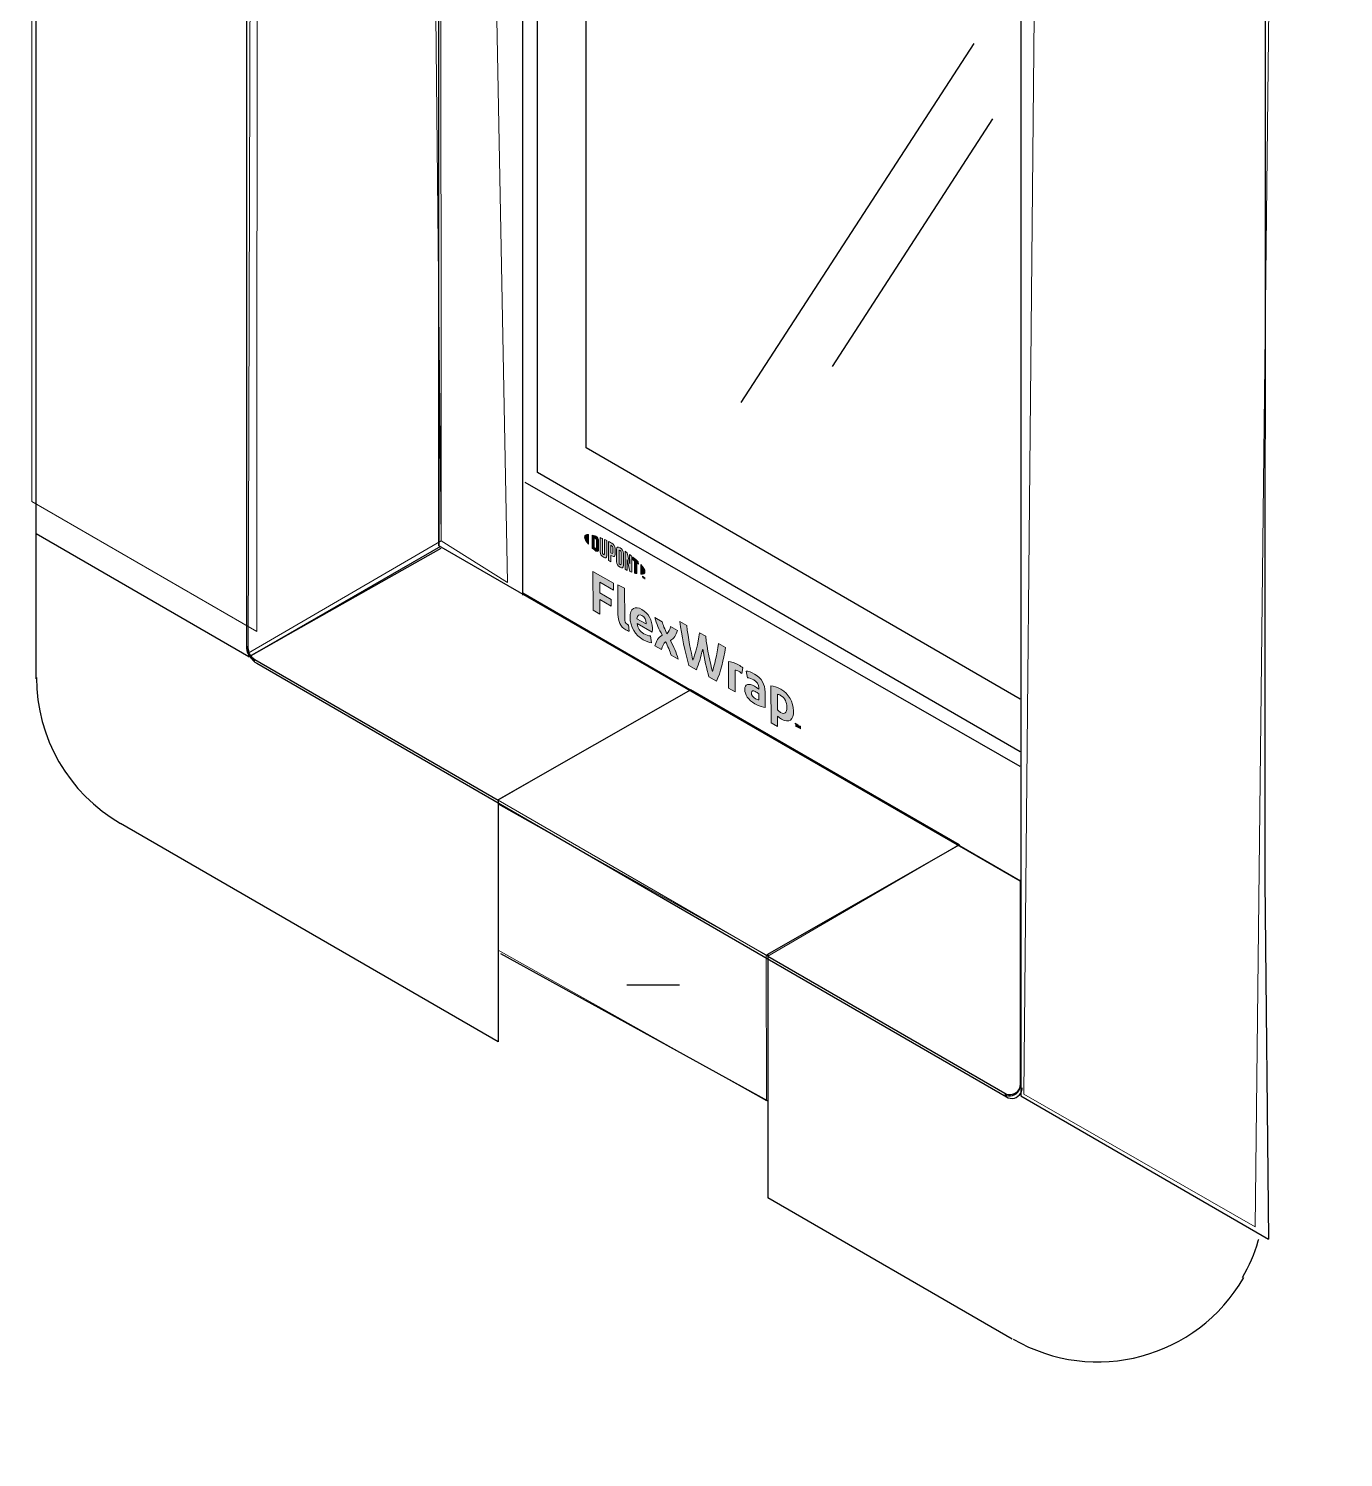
# Model space of a CAD drawing. Header units: inches. Extents: x -22 to 84, y -21 to 19.
# Drawn here: x 47.33 to 49.279, y -3.284 to -1.166 of the extents above; entities that cross this region are included whole.
import ezdxf

# ---------------------------------------------------------------- set-up
doc = ezdxf.new("R2010")
doc.units = ezdxf.units.IN
doc.header["$MEASUREMENT"] = 0
for name, color, linetype, lineweight in [('G-ANNO-TTLB', 7, 'Continuous', 0), ('Layer 12', 7, 'Continuous', 0), ('TYVEK', 7, 'Continuous', 0)]:
    doc.layers.add(name, color=color, linetype=linetype, lineweight=lineweight)
pattern_1 = [(45, (0, 0), (-7.071, 7.071), [])]

# ---------------------------------------------------------------- blocks, each defined once
blk = doc.blocks.new('Block_49')
at = {"layer": 'TYVEK', "true_color": 0x003b71, "transparency": 33554687}
h = blk.add_hatch(color=156, dxfattribs=at)
h.dxf.hatch_style = 2
edge = h.paths.add_edge_path()
edge.add_spline(control_points=[(48.1664, -2.0281), (48.1664, -2.0281), (48.1663, -1.9706), (48.1663, -1.9706), (48.1663, -1.9706), (48.1966, -1.9881), (48.1966, -1.9881), (48.1966, -1.9881), (48.1967, -1.9981), (48.1967, -1.9981), (48.1967, -1.9981), (48.1765, -1.9865), (48.1765, -1.9865), (48.1765, -1.9865), (48.1765, -2.0021), (48.1765, -2.0021), (48.1765, -2.0021), (48.1935, -2.0119), (48.1935, -2.0119), (48.1935, -2.0119), (48.1935, -2.0219), (48.1935, -2.0219), (48.1935, -2.0219), (48.1766, -2.0121), (48.1766, -2.0121), (48.1766, -2.0121), (48.1766, -2.034), (48.1766, -2.034), (48.1766, -2.034), (48.1664, -2.0281), (48.1664, -2.0281)], knot_values=[0, 0, 0, 0, 1, 1, 1, 2, 2, 2, 3, 3, 3, 4, 4, 4, 5, 5, 5, 6, 6, 6, 7, 7, 7, 8, 8, 8, 9, 9, 9, 10, 10, 10, 10], degree=3, periodic=0)
h = blk.add_hatch(color=156, dxfattribs=at)
h.dxf.hatch_style = 2
edge = h.paths.add_edge_path()
edge.add_spline(control_points=[(48.2133, -2.0399), (48.2133, -2.0443), (48.2143, -2.0473), (48.2171, -2.0489), (48.2179, -2.0493), (48.2186, -2.0496), (48.2192, -2.0498), (48.2192, -2.0498), (48.2199, -2.0592), (48.2199, -2.0592), (48.2186, -2.0588), (48.2164, -2.0578), (48.215, -2.057), (48.2068, -2.0523), (48.2035, -2.0442), (48.2034, -2.0344), (48.2034, -2.0344), (48.2033, -1.9905), (48.2033, -1.9905), (48.2033, -1.9905), (48.2132, -1.9955), (48.2132, -1.9955), (48.2132, -1.9955), (48.2133, -2.0399), (48.2133, -2.0399)], knot_values=[0, 0, 0, 0, 1, 1, 1, 2, 2, 2, 3, 3, 3, 4, 4, 4, 5, 5, 5, 6, 6, 6, 7, 7, 7, 8, 8, 8, 8], degree=3, periodic=0)
h = blk.add_hatch(color=156, dxfattribs=at)
h.dxf.hatch_style = 2
edge = h.paths.add_edge_path()
edge.add_spline(control_points=[(48.2315, -2.0406), (48.2315, -2.0406), (48.245, -2.0483), (48.245, -2.0483), (48.245, -2.0483), (48.245, -2.0473), (48.245, -2.0473), (48.245, -2.0427), (48.2429, -2.0382), (48.2389, -2.0359), (48.2348, -2.0335), (48.2321, -2.0353), (48.2315, -2.0406)], knot_values=[0, 0, 0, 0, 1, 1, 1, 2, 2, 2, 3, 3, 3, 4, 4, 4, 4], degree=3, periodic=0)
edge = h.paths.add_edge_path()
edge.add_spline(control_points=[(48.2531, -2.0761), (48.25, -2.076), (48.2454, -2.0745), (48.2407, -2.0718), (48.2292, -2.0652), (48.2213, -2.0523), (48.2213, -2.0387), (48.2213, -2.0256), (48.2285, -2.0209), (48.2389, -2.0269), (48.2483, -2.0322), (48.2544, -2.0434), (48.2544, -2.0544), (48.2544, -2.0569), (48.2543, -2.0589), (48.2542, -2.0605), (48.2542, -2.0605), (48.2316, -2.0475), (48.2316, -2.0475), (48.2326, -2.0546), (48.2359, -2.0595), (48.2416, -2.0628), (48.2451, -2.0648), (48.2485, -2.0658), (48.2515, -2.0661), (48.2515, -2.0661), (48.2531, -2.0761), (48.2531, -2.0761)], knot_values=[0, 0, 0, 0, 1, 1, 1, 2, 2, 2, 3, 3, 3, 4, 4, 4, 5, 5, 5, 6, 6, 6, 7, 7, 7, 8, 8, 8, 9, 9, 9, 9], degree=3, periodic=0)
h = blk.add_hatch(color=156, dxfattribs=at)
h.dxf.hatch_style = 2
edge = h.paths.add_edge_path()
edge.add_spline(control_points=[(48.269, -2.065), (48.2642, -2.0562), (48.2604, -2.0484), (48.2582, -2.0389), (48.2582, -2.0389), (48.2688, -2.045), (48.2688, -2.045), (48.2697, -2.0492), (48.2729, -2.0566), (48.276, -2.0631), (48.2786, -2.0601), (48.2809, -2.0565), (48.2814, -2.0522), (48.2814, -2.0522), (48.2914, -2.058), (48.2914, -2.058), (48.2895, -2.0654), (48.2864, -2.0696), (48.2811, -2.0729), (48.2862, -2.0825), (48.2897, -2.0902), (48.2927, -2.1006), (48.2927, -2.1006), (48.2821, -2.0945), (48.2821, -2.0945), (48.2806, -2.0891), (48.277, -2.0809), (48.274, -2.0746), (48.2713, -2.0776), (48.2687, -2.0811), (48.2677, -2.0863), (48.2677, -2.0863), (48.2582, -2.0808), (48.2582, -2.0808), (48.26, -2.0733), (48.2633, -2.0687), (48.269, -2.065)], knot_values=[0, 0, 0, 0, 1, 1, 1, 2, 2, 2, 3, 3, 3, 4, 4, 4, 5, 5, 5, 6, 6, 6, 7, 7, 7, 8, 8, 8, 9, 9, 9, 10, 10, 10, 11, 11, 11, 12, 12, 12, 12], degree=3, periodic=0)
h = blk.add_hatch(color=156, dxfattribs=at)
h.dxf.hatch_style = 2
edge = h.paths.add_edge_path()
edge.add_spline(control_points=[(48.3523, -2.0774), (48.3523, -2.0774), (48.3627, -2.0834), (48.3627, -2.0834), (48.3601, -2.101), (48.3554, -2.1209), (48.3494, -2.1332), (48.3494, -2.1332), (48.3382, -2.1268), (48.3382, -2.1268), (48.3347, -2.1145), (48.3315, -2.1006), (48.3289, -2.0856), (48.3262, -2.0976), (48.3232, -2.1079), (48.3196, -2.1161), (48.3196, -2.1161), (48.3084, -2.1097), (48.3084, -2.1097), (48.3027, -2.0906), (48.2976, -2.0651), (48.2949, -2.0445), (48.2949, -2.0445), (48.3052, -2.0504), (48.3052, -2.0504), (48.3075, -2.069), (48.3115, -2.0908), (48.3145, -2.1021), (48.3175, -2.0942), (48.3222, -2.0781), (48.3243, -2.0613), (48.3243, -2.0613), (48.3334, -2.0666), (48.3334, -2.0666), (48.3356, -2.0857), (48.3402, -2.1073), (48.3434, -2.1187), (48.3462, -2.1107), (48.3502, -2.0936), (48.3523, -2.0774)], knot_values=[0, 0, 0, 0, 1, 1, 1, 2, 2, 2, 3, 3, 3, 4, 4, 4, 5, 5, 5, 6, 6, 6, 7, 7, 7, 8, 8, 8, 9, 9, 9, 10, 10, 10, 11, 11, 11, 12, 12, 12, 13, 13, 13, 13], degree=3, periodic=0)
h = blk.add_hatch(color=156, dxfattribs=at)
h.dxf.hatch_style = 2
edge = h.paths.add_edge_path()
edge.add_spline(control_points=[(48.3821, -2.109), (48.3846, -2.1105), (48.3871, -2.1122), (48.3885, -2.1135), (48.3885, -2.1135), (48.3871, -2.1219), (48.3871, -2.1219), (48.3859, -2.1207), (48.3844, -2.1197), (48.3829, -2.1189), (48.3802, -2.1173), (48.3785, -2.1169), (48.377, -2.1169), (48.377, -2.1169), (48.377, -2.1491), (48.377, -2.1491), (48.377, -2.1491), (48.3672, -2.1434), (48.3672, -2.1434), (48.3672, -2.1434), (48.3671, -2.1041), (48.3671, -2.1041), (48.371, -2.1041), (48.3769, -2.1061), (48.3821, -2.109)], knot_values=[0, 0, 0, 0, 1, 1, 1, 2, 2, 2, 3, 3, 3, 4, 4, 4, 5, 5, 5, 6, 6, 6, 7, 7, 7, 8, 8, 8, 8], degree=3, periodic=0)
h = blk.add_hatch(color=156, dxfattribs=at)
h.dxf.hatch_style = 2
edge = h.paths.add_edge_path()
edge.add_spline(control_points=[(48.412, -2.1609), (48.412, -2.1609), (48.412, -2.1521), (48.412, -2.1521), (48.4104, -2.1507), (48.4086, -2.1495), (48.4069, -2.1485), (48.4037, -2.1466), (48.4011, -2.1466), (48.4011, -2.1505), (48.4011, -2.1539), (48.4033, -2.157), (48.407, -2.1591), (48.4092, -2.1604), (48.4109, -2.1609), (48.412, -2.1609)], knot_values=[0, 0, 0, 0, 1, 1, 1, 2, 2, 2, 3, 3, 3, 4, 4, 4, 5, 5, 5, 5], degree=3, periodic=0)
edge = h.paths.add_edge_path()
edge.add_spline(control_points=[(48.4061, -2.1667), (48.3963, -2.1611), (48.3914, -2.1528), (48.3913, -2.1454), (48.3913, -2.1372), (48.3971, -2.1358), (48.4056, -2.1406), (48.4076, -2.1418), (48.4102, -2.1436), (48.412, -2.1449), (48.412, -2.1449), (48.412, -2.1429), (48.412, -2.1429), (48.412, -2.1379), (48.4095, -2.1341), (48.4047, -2.1314), (48.4015, -2.1296), (48.3982, -2.1282), (48.3953, -2.128), (48.3953, -2.128), (48.3935, -2.1181), (48.3935, -2.1181), (48.3965, -2.1183), (48.4015, -2.1202), (48.4058, -2.1227), (48.4163, -2.1287), (48.4215, -2.1381), (48.4215, -2.1492), (48.4215, -2.1492), (48.4216, -2.172), (48.4216, -2.172), (48.4187, -2.1721), (48.4132, -2.1708), (48.4061, -2.1667)], knot_values=[0, 0, 0, 0, 1, 1, 1, 2, 2, 2, 3, 3, 3, 4, 4, 4, 5, 5, 5, 6, 6, 6, 7, 7, 7, 8, 8, 8, 9, 9, 9, 10, 10, 10, 11, 11, 11, 11], degree=3, periodic=0)
h = blk.add_hatch(color=156, dxfattribs=at)
h.dxf.hatch_style = 2
edge = h.paths.add_edge_path()
edge.add_spline(control_points=[(48.4444, -2.1794), (48.4507, -2.183), (48.4536, -2.1802), (48.4536, -2.1718), (48.4536, -2.1644), (48.4509, -2.1579), (48.4444, -2.1542), (48.4426, -2.1531), (48.4413, -2.1528), (48.4398, -2.1526), (48.4398, -2.1526), (48.4399, -2.1756), (48.4399, -2.1756), (48.4412, -2.1771), (48.4424, -2.1782), (48.4444, -2.1794)], knot_values=[0, 0, 0, 0, 1, 1, 1, 2, 2, 2, 3, 3, 3, 4, 4, 4, 5, 5, 5, 5], degree=3, periodic=0)
edge = h.paths.add_edge_path()
edge.add_spline(control_points=[(48.4459, -2.1894), (48.4434, -2.188), (48.4417, -2.1867), (48.4399, -2.1849), (48.4399, -2.1849), (48.4399, -2.2005), (48.4399, -2.2005), (48.4399, -2.2005), (48.4302, -2.1949), (48.4302, -2.1949), (48.4302, -2.1949), (48.43, -2.1401), (48.43, -2.1401), (48.4341, -2.1403), (48.4398, -2.1422), (48.4448, -2.1451), (48.4565, -2.1518), (48.4635, -2.164), (48.4636, -2.1772), (48.4636, -2.1906), (48.457, -2.1958), (48.4459, -2.1894)], knot_values=[0, 0, 0, 0, 1, 1, 1, 2, 2, 2, 3, 3, 3, 4, 4, 4, 5, 5, 5, 6, 6, 6, 7, 7, 7, 7], degree=3, periodic=0)
h = blk.add_hatch(color=156, dxfattribs=at)
h.dxf.hatch_style = 2
edge = h.paths.add_edge_path()
edge.add_spline(control_points=[(48.4706, -2.1978), (48.471, -2.199), (48.4713, -2.1999), (48.4718, -2.2009), (48.4722, -2.2004), (48.4725, -2.1999), (48.4728, -2.1991), (48.4728, -2.1991), (48.4739, -2.1997), (48.4739, -2.1997), (48.4739, -2.1997), (48.4739, -2.2039), (48.4739, -2.2039), (48.4739, -2.2039), (48.473, -2.2034), (48.473, -2.2034), (48.473, -2.2034), (48.473, -2.2014), (48.473, -2.2014), (48.473, -2.2014), (48.473, -2.2008), (48.473, -2.2008), (48.4727, -2.2013), (48.4724, -2.2018), (48.4721, -2.2021), (48.4721, -2.2021), (48.4714, -2.2017), (48.4714, -2.2017), (48.4711, -2.201), (48.4708, -2.2001), (48.4705, -2.1993), (48.4705, -2.1993), (48.4705, -2.2), (48.4705, -2.2), (48.4705, -2.2), (48.4705, -2.202), (48.4705, -2.202), (48.4705, -2.202), (48.4696, -2.2015), (48.4696, -2.2015), (48.4696, -2.2015), (48.4696, -2.1972), (48.4696, -2.1972), (48.4696, -2.1972), (48.4706, -2.1978), (48.4706, -2.1978)], knot_values=[0, 0, 0, 0, 1, 1, 1, 2, 2, 2, 3, 3, 3, 4, 4, 4, 5, 5, 5, 6, 6, 6, 7, 7, 7, 8, 8, 8, 9, 9, 9, 10, 10, 10, 11, 11, 11, 12, 12, 12, 13, 13, 13, 14, 14, 14, 15, 15, 15, 15], degree=3, periodic=0)
edge = h.paths.add_edge_path()
edge.add_spline(control_points=[(48.4672, -2.1968), (48.4672, -2.1968), (48.4662, -2.1962), (48.4662, -2.1962), (48.4662, -2.1962), (48.4662, -2.1953), (48.4662, -2.1953), (48.4662, -2.1953), (48.4692, -2.197), (48.4692, -2.197), (48.4692, -2.197), (48.4692, -2.1979), (48.4692, -2.1979), (48.4692, -2.1979), (48.4682, -2.1974), (48.4682, -2.1974), (48.4682, -2.1974), (48.4682, -2.2007), (48.4682, -2.2007), (48.4682, -2.2007), (48.4672, -2.2001), (48.4672, -2.2001), (48.4672, -2.2001), (48.4672, -2.1968), (48.4672, -2.1968)], knot_values=[0, 0, 0, 0, 1, 1, 1, 2, 2, 2, 3, 3, 3, 4, 4, 4, 5, 5, 5, 6, 6, 6, 7, 7, 7, 8, 8, 8, 8], degree=3, periodic=0)
at = {"layer": 'TYVEK'}
for points, knots in [([(48.1664, -2.0281), (48.1664, -2.0281), (48.1663, -1.9706), (48.1663, -1.9706), (48.1663, -1.9706), (48.1966, -1.9881), (48.1966, -1.9881), (48.1966, -1.9881), (48.1967, -1.9981), (48.1967, -1.9981), (48.1967, -1.9981), (48.1765, -1.9865), (48.1765, -1.9865), (48.1765, -1.9865), (48.1765, -2.0021), (48.1765, -2.0021), (48.1765, -2.0021), (48.1935, -2.0119), (48.1935, -2.0119), (48.1935, -2.0119), (48.1935, -2.0219), (48.1935, -2.0219), (48.1935, -2.0219), (48.1766, -2.0121), (48.1766, -2.0121), (48.1766, -2.0121), (48.1766, -2.034), (48.1766, -2.034), (48.1766, -2.034), (48.1664, -2.0281), (48.1664, -2.0281)], [0, 0, 0, 0, 1, 1, 1, 2, 2, 2, 3, 3, 3, 4, 4, 4, 5, 5, 5, 6, 6, 6, 7, 7, 7, 8, 8, 8, 9, 9, 9, 10, 10, 10, 10]), ([(48.2133, -2.0399), (48.2133, -2.0443), (48.2143, -2.0473), (48.2171, -2.0489), (48.2179, -2.0493), (48.2186, -2.0496), (48.2192, -2.0498), (48.2192, -2.0498), (48.2199, -2.0592), (48.2199, -2.0592), (48.2186, -2.0588), (48.2164, -2.0578), (48.215, -2.057), (48.2068, -2.0523), (48.2035, -2.0442), (48.2034, -2.0344), (48.2034, -2.0344), (48.2033, -1.9905), (48.2033, -1.9905), (48.2033, -1.9905), (48.2132, -1.9955), (48.2132, -1.9955), (48.2132, -1.9955), (48.2133, -2.0399), (48.2133, -2.0399)], [0, 0, 0, 0, 1, 1, 1, 2, 2, 2, 3, 3, 3, 4, 4, 4, 5, 5, 5, 6, 6, 6, 7, 7, 7, 8, 8, 8, 8]), ([(48.2531, -2.0761), (48.25, -2.076), (48.2454, -2.0745), (48.2407, -2.0718), (48.2292, -2.0652), (48.2213, -2.0523), (48.2213, -2.0387), (48.2213, -2.0256), (48.2285, -2.0209), (48.2389, -2.0269), (48.2483, -2.0322), (48.2544, -2.0434), (48.2544, -2.0544), (48.2544, -2.0569), (48.2543, -2.0589), (48.2542, -2.0605), (48.2542, -2.0605), (48.2316, -2.0475), (48.2316, -2.0475), (48.2326, -2.0546), (48.2359, -2.0595), (48.2416, -2.0628), (48.2451, -2.0648), (48.2485, -2.0658), (48.2515, -2.0661), (48.2515, -2.0661), (48.2531, -2.0761), (48.2531, -2.0761)], [0, 0, 0, 0, 1, 1, 1, 2, 2, 2, 3, 3, 3, 4, 4, 4, 5, 5, 5, 6, 6, 6, 7, 7, 7, 8, 8, 8, 9, 9, 9, 9]), ([(48.2315, -2.0406), (48.2315, -2.0406), (48.245, -2.0483), (48.245, -2.0483), (48.245, -2.0483), (48.245, -2.0473), (48.245, -2.0473), (48.245, -2.0427), (48.2429, -2.0382), (48.2389, -2.0359), (48.2348, -2.0335), (48.2321, -2.0353), (48.2315, -2.0406)], [0, 0, 0, 0, 1, 1, 1, 2, 2, 2, 3, 3, 3, 4, 4, 4, 4]), ([(48.269, -2.065), (48.2642, -2.0562), (48.2604, -2.0484), (48.2582, -2.0389), (48.2582, -2.0389), (48.2688, -2.045), (48.2688, -2.045), (48.2697, -2.0492), (48.2729, -2.0566), (48.276, -2.0631), (48.2786, -2.0601), (48.2809, -2.0565), (48.2814, -2.0522), (48.2814, -2.0522), (48.2914, -2.058), (48.2914, -2.058), (48.2895, -2.0654), (48.2864, -2.0696), (48.2811, -2.0729), (48.2862, -2.0825), (48.2897, -2.0902), (48.2927, -2.1006), (48.2927, -2.1006), (48.2821, -2.0945), (48.2821, -2.0945), (48.2806, -2.0891), (48.277, -2.0809), (48.274, -2.0746), (48.2713, -2.0776), (48.2687, -2.0811), (48.2677, -2.0863), (48.2677, -2.0863), (48.2582, -2.0808), (48.2582, -2.0808), (48.26, -2.0733), (48.2633, -2.0687), (48.269, -2.065)], [0, 0, 0, 0, 1, 1, 1, 2, 2, 2, 3, 3, 3, 4, 4, 4, 5, 5, 5, 6, 6, 6, 7, 7, 7, 8, 8, 8, 9, 9, 9, 10, 10, 10, 11, 11, 11, 12, 12, 12, 12]), ([(48.3523, -2.0774), (48.3523, -2.0774), (48.3627, -2.0834), (48.3627, -2.0834), (48.3601, -2.101), (48.3554, -2.1209), (48.3494, -2.1332), (48.3494, -2.1332), (48.3382, -2.1268), (48.3382, -2.1268), (48.3347, -2.1145), (48.3315, -2.1006), (48.3289, -2.0856), (48.3262, -2.0976), (48.3232, -2.1079), (48.3196, -2.1161), (48.3196, -2.1161), (48.3084, -2.1097), (48.3084, -2.1097), (48.3027, -2.0906), (48.2976, -2.0651), (48.2949, -2.0445), (48.2949, -2.0445), (48.3052, -2.0504), (48.3052, -2.0504), (48.3075, -2.069), (48.3115, -2.0908), (48.3145, -2.1021), (48.3175, -2.0942), (48.3222, -2.0781), (48.3243, -2.0613), (48.3243, -2.0613), (48.3334, -2.0666), (48.3334, -2.0666), (48.3356, -2.0857), (48.3402, -2.1073), (48.3434, -2.1187), (48.3462, -2.1107), (48.3502, -2.0936), (48.3523, -2.0774)], [0, 0, 0, 0, 1, 1, 1, 2, 2, 2, 3, 3, 3, 4, 4, 4, 5, 5, 5, 6, 6, 6, 7, 7, 7, 8, 8, 8, 9, 9, 9, 10, 10, 10, 11, 11, 11, 12, 12, 12, 13, 13, 13, 13]), ([(48.3821, -2.109), (48.3846, -2.1105), (48.3871, -2.1122), (48.3885, -2.1135), (48.3885, -2.1135), (48.3871, -2.1219), (48.3871, -2.1219), (48.3859, -2.1207), (48.3844, -2.1197), (48.3829, -2.1189), (48.3802, -2.1173), (48.3785, -2.1169), (48.377, -2.1169), (48.377, -2.1169), (48.377, -2.1491), (48.377, -2.1491), (48.377, -2.1491), (48.3672, -2.1434), (48.3672, -2.1434), (48.3672, -2.1434), (48.3671, -2.1041), (48.3671, -2.1041), (48.371, -2.1041), (48.3769, -2.1061), (48.3821, -2.109)], [0, 0, 0, 0, 1, 1, 1, 2, 2, 2, 3, 3, 3, 4, 4, 4, 5, 5, 5, 6, 6, 6, 7, 7, 7, 8, 8, 8, 8]), ([(48.4061, -2.1667), (48.3963, -2.1611), (48.3914, -2.1528), (48.3913, -2.1454), (48.3913, -2.1372), (48.3971, -2.1358), (48.4056, -2.1406), (48.4076, -2.1418), (48.4102, -2.1436), (48.412, -2.1449), (48.412, -2.1449), (48.412, -2.1429), (48.412, -2.1429), (48.412, -2.1379), (48.4095, -2.1341), (48.4047, -2.1314), (48.4015, -2.1296), (48.3982, -2.1282), (48.3953, -2.128), (48.3953, -2.128), (48.3935, -2.1181), (48.3935, -2.1181), (48.3965, -2.1183), (48.4015, -2.1202), (48.4058, -2.1227), (48.4163, -2.1287), (48.4215, -2.1381), (48.4215, -2.1492), (48.4215, -2.1492), (48.4216, -2.172), (48.4216, -2.172), (48.4187, -2.1721), (48.4132, -2.1708), (48.4061, -2.1667)], [0, 0, 0, 0, 1, 1, 1, 2, 2, 2, 3, 3, 3, 4, 4, 4, 5, 5, 5, 6, 6, 6, 7, 7, 7, 8, 8, 8, 9, 9, 9, 10, 10, 10, 11, 11, 11, 11]), ([(48.412, -2.1609), (48.412, -2.1609), (48.412, -2.1521), (48.412, -2.1521), (48.4104, -2.1507), (48.4086, -2.1495), (48.4069, -2.1485), (48.4037, -2.1466), (48.4011, -2.1466), (48.4011, -2.1505), (48.4011, -2.1539), (48.4033, -2.157), (48.407, -2.1591), (48.4092, -2.1604), (48.4109, -2.1609), (48.412, -2.1609)], [0, 0, 0, 0, 1, 1, 1, 2, 2, 2, 3, 3, 3, 4, 4, 4, 5, 5, 5, 5]), ([(48.4459, -2.1894), (48.4434, -2.188), (48.4417, -2.1867), (48.4399, -2.1849), (48.4399, -2.1849), (48.4399, -2.2005), (48.4399, -2.2005), (48.4399, -2.2005), (48.4302, -2.1949), (48.4302, -2.1949), (48.4302, -2.1949), (48.43, -2.1401), (48.43, -2.1401), (48.4341, -2.1403), (48.4398, -2.1422), (48.4448, -2.1451), (48.4565, -2.1518), (48.4635, -2.164), (48.4636, -2.1772), (48.4636, -2.1906), (48.457, -2.1958), (48.4459, -2.1894)], [0, 0, 0, 0, 1, 1, 1, 2, 2, 2, 3, 3, 3, 4, 4, 4, 5, 5, 5, 6, 6, 6, 7, 7, 7, 7]), ([(48.4444, -2.1794), (48.4507, -2.183), (48.4536, -2.1802), (48.4536, -2.1718), (48.4536, -2.1644), (48.4509, -2.1579), (48.4444, -2.1542), (48.4426, -2.1531), (48.4413, -2.1528), (48.4398, -2.1526), (48.4398, -2.1526), (48.4399, -2.1756), (48.4399, -2.1756), (48.4412, -2.1771), (48.4424, -2.1782), (48.4444, -2.1794)], [0, 0, 0, 0, 1, 1, 1, 2, 2, 2, 3, 3, 3, 4, 4, 4, 5, 5, 5, 5]), ([(48.4672, -2.1968), (48.4672, -2.1968), (48.4662, -2.1962), (48.4662, -2.1962), (48.4662, -2.1962), (48.4662, -2.1953), (48.4662, -2.1953), (48.4662, -2.1953), (48.4692, -2.197), (48.4692, -2.197), (48.4692, -2.197), (48.4692, -2.1979), (48.4692, -2.1979), (48.4692, -2.1979), (48.4682, -2.1974), (48.4682, -2.1974), (48.4682, -2.1974), (48.4682, -2.2007), (48.4682, -2.2007), (48.4682, -2.2007), (48.4672, -2.2001), (48.4672, -2.2001), (48.4672, -2.2001), (48.4672, -2.1968), (48.4672, -2.1968)], [0, 0, 0, 0, 1, 1, 1, 2, 2, 2, 3, 3, 3, 4, 4, 4, 5, 5, 5, 6, 6, 6, 7, 7, 7, 8, 8, 8, 8]), ([(48.4706, -2.1978), (48.471, -2.199), (48.4713, -2.1999), (48.4718, -2.2009), (48.4722, -2.2004), (48.4725, -2.1999), (48.4728, -2.1991), (48.4728, -2.1991), (48.4739, -2.1997), (48.4739, -2.1997), (48.4739, -2.1997), (48.4739, -2.2039), (48.4739, -2.2039), (48.4739, -2.2039), (48.473, -2.2034), (48.473, -2.2034), (48.473, -2.2034), (48.473, -2.2014), (48.473, -2.2014), (48.473, -2.2014), (48.473, -2.2008), (48.473, -2.2008), (48.4727, -2.2013), (48.4724, -2.2018), (48.4721, -2.2021), (48.4721, -2.2021), (48.4714, -2.2017), (48.4714, -2.2017), (48.4711, -2.201), (48.4708, -2.2001), (48.4705, -2.1993), (48.4705, -2.1993), (48.4705, -2.2), (48.4705, -2.2), (48.4705, -2.2), (48.4705, -2.202), (48.4705, -2.202), (48.4705, -2.202), (48.4696, -2.2015), (48.4696, -2.2015), (48.4696, -2.2015), (48.4696, -2.1972), (48.4696, -2.1972), (48.4696, -2.1972), (48.4706, -2.1978), (48.4706, -2.1978)], [0, 0, 0, 0, 1, 1, 1, 2, 2, 2, 3, 3, 3, 4, 4, 4, 5, 5, 5, 6, 6, 6, 7, 7, 7, 8, 8, 8, 9, 9, 9, 10, 10, 10, 11, 11, 11, 12, 12, 12, 13, 13, 13, 14, 14, 14, 15, 15, 15, 15])]:
    blk.add_open_spline(points, degree=3, knots=knots, dxfattribs=at)
blk = doc.blocks.new('Block_50')
at = {"layer": 'TYVEK', "true_color": 0x003b71, "transparency": 33554687}
h = blk.add_hatch(color=156, dxfattribs=at)
h.dxf.hatch_style = 2
edge = h.paths.add_edge_path()
edge.add_spline(control_points=[(48.1538, -1.9195), (48.1538, -1.9222), (48.156, -1.926), (48.1599, -1.9303), (48.1599, -1.9303), (48.1598, -1.9159), (48.1598, -1.9159), (48.156, -1.9157), (48.1537, -1.9169), (48.1538, -1.9195)], knot_values=[0, 0, 0, 0, 1, 1, 1, 2, 2, 2, 3, 3, 3, 3], degree=3, periodic=0)
h = blk.add_hatch(color=156, dxfattribs=at)
h.dxf.hatch_style = 2
edge = h.paths.add_edge_path()
edge.add_spline(control_points=[(48.1715, -1.9357), (48.1716, -1.9368), (48.171, -1.9368), (48.1703, -1.9364), (48.1697, -1.9361), (48.1689, -1.9354), (48.1682, -1.9348), (48.1682, -1.9348), (48.1682, -1.921), (48.1682, -1.921), (48.1689, -1.9212), (48.1697, -1.9214), (48.1703, -1.9217), (48.1709, -1.9221), (48.1715, -1.9228), (48.1715, -1.9239), (48.1715, -1.9239), (48.1715, -1.9357), (48.1715, -1.9357)], knot_values=[0, 0, 0, 0, 1, 1, 1, 2, 2, 2, 3, 3, 3, 4, 4, 4, 5, 5, 5, 6, 6, 6, 6], degree=3, periodic=0)
edge = h.paths.add_edge_path()
edge.add_spline(control_points=[(48.1707, -1.9184), (48.1696, -1.9178), (48.168, -1.9172), (48.1652, -1.9166), (48.1652, -1.9166), (48.1653, -1.9358), (48.1653, -1.9358), (48.1678, -1.9381), (48.1697, -1.9397), (48.1707, -1.9403), (48.1732, -1.9417), (48.1747, -1.9408), (48.1746, -1.9379), (48.1746, -1.9379), (48.1746, -1.9252), (48.1746, -1.9252), (48.1746, -1.9224), (48.1732, -1.9198), (48.1707, -1.9184)], knot_values=[0, 0, 0, 0, 1, 1, 1, 2, 2, 2, 3, 3, 3, 4, 4, 4, 5, 5, 5, 6, 6, 6, 6], degree=3, periodic=0)
h = blk.add_hatch(color=156, dxfattribs=at)
h.dxf.hatch_style = 2
edge = h.paths.add_edge_path()
edge.add_spline(control_points=[(48.1834, -1.9447), (48.1834, -1.9458), (48.183, -1.9463), (48.1818, -1.9454), (48.1807, -1.9446), (48.1803, -1.9438), (48.1803, -1.9425), (48.1803, -1.9425), (48.1803, -1.9217), (48.1803, -1.9217), (48.1795, -1.9214), (48.1778, -1.9206), (48.177, -1.9203), (48.177, -1.9203), (48.1771, -1.9414), (48.1771, -1.9414), (48.1771, -1.9448), (48.1785, -1.9469), (48.1818, -1.9492), (48.1849, -1.9514), (48.1868, -1.9507), (48.1868, -1.947), (48.1868, -1.947), (48.1867, -1.9247), (48.1867, -1.9247), (48.1861, -1.9244), (48.184, -1.9234), (48.1833, -1.9231), (48.1833, -1.9231), (48.1834, -1.9447), (48.1834, -1.9447)], knot_values=[0, 0, 0, 0, 1, 1, 1, 2, 2, 2, 3, 3, 3, 4, 4, 4, 5, 5, 5, 6, 6, 6, 7, 7, 7, 8, 8, 8, 9, 9, 9, 10, 10, 10, 10], degree=3, periodic=0)
h = blk.add_hatch(color=156, dxfattribs=at)
h.dxf.hatch_style = 2
edge = h.paths.add_edge_path()
edge.add_spline(control_points=[(48.1958, -1.9427), (48.1958, -1.9439), (48.1954, -1.9443), (48.194, -1.9435), (48.194, -1.9435), (48.1928, -1.9428), (48.1928, -1.9428), (48.1928, -1.9428), (48.1928, -1.9317), (48.1928, -1.9317), (48.1933, -1.932), (48.1936, -1.9322), (48.194, -1.9324), (48.1955, -1.9332), (48.1958, -1.9341), (48.1958, -1.9353), (48.1958, -1.9353), (48.1958, -1.9427), (48.1958, -1.9427)], knot_values=[0, 0, 0, 0, 1, 1, 1, 2, 2, 2, 3, 3, 3, 4, 4, 4, 5, 5, 5, 6, 6, 6, 6], degree=3, periodic=0)
edge = h.paths.add_edge_path()
edge.add_spline(control_points=[(48.1941, -1.9286), (48.1935, -1.9282), (48.1914, -1.9271), (48.1894, -1.9261), (48.1894, -1.9261), (48.1895, -1.9541), (48.1895, -1.9541), (48.1901, -1.9545), (48.1919, -1.9556), (48.1929, -1.9562), (48.1929, -1.9562), (48.1929, -1.9467), (48.1929, -1.9467), (48.1929, -1.9467), (48.1942, -1.9475), (48.1942, -1.9475), (48.1978, -1.9495), (48.1992, -1.9485), (48.1992, -1.945), (48.1992, -1.945), (48.1992, -1.9367), (48.1992, -1.9367), (48.1992, -1.9332), (48.1975, -1.9305), (48.1941, -1.9286)], knot_values=[0, 0, 0, 0, 1, 1, 1, 2, 2, 2, 3, 3, 3, 4, 4, 4, 5, 5, 5, 6, 6, 6, 7, 7, 7, 8, 8, 8, 8], degree=3, periodic=0)
h = blk.add_hatch(color=156, dxfattribs=at)
h.dxf.hatch_style = 2
edge = h.paths.add_edge_path()
edge.add_spline(control_points=[(48.208, -1.9595), (48.208, -1.9606), (48.2077, -1.961), (48.2065, -1.9603), (48.2052, -1.9596), (48.2049, -1.9588), (48.2049, -1.9577), (48.2049, -1.9577), (48.2049, -1.9402), (48.2049, -1.9402), (48.2049, -1.9391), (48.2052, -1.9386), (48.2064, -1.9394), (48.2076, -1.9401), (48.208, -1.9409), (48.208, -1.942), (48.208, -1.942), (48.208, -1.9595), (48.208, -1.9595)], knot_values=[0, 0, 0, 0, 1, 1, 1, 2, 2, 2, 3, 3, 3, 4, 4, 4, 5, 5, 5, 6, 6, 6, 6], degree=3, periodic=0)
edge = h.paths.add_edge_path()
edge.add_spline(control_points=[(48.2064, -1.9355), (48.2033, -1.9335), (48.2014, -1.934), (48.2014, -1.9377), (48.2014, -1.9377), (48.2014, -1.956), (48.2014, -1.956), (48.2014, -1.9599), (48.2032, -1.9625), (48.2065, -1.9643), (48.2098, -1.966), (48.2115, -1.9655), (48.2115, -1.9614), (48.2115, -1.9614), (48.2114, -1.9439), (48.2114, -1.9439), (48.2114, -1.9399), (48.2099, -1.9376), (48.2064, -1.9355)], knot_values=[0, 0, 0, 0, 1, 1, 1, 2, 2, 2, 3, 3, 3, 4, 4, 4, 5, 5, 5, 6, 6, 6, 6], degree=3, periodic=0)
h = blk.add_hatch(color=156, dxfattribs=at)
h.dxf.hatch_style = 2
edge = h.paths.add_edge_path()
edge.add_spline(control_points=[(48.2209, -1.9594), (48.2209, -1.9594), (48.2171, -1.9429), (48.2171, -1.9429), (48.2161, -1.9422), (48.2148, -1.9413), (48.2139, -1.9407), (48.2139, -1.9407), (48.2139, -1.9676), (48.2139, -1.9676), (48.2146, -1.9679), (48.2163, -1.9686), (48.2172, -1.969), (48.2172, -1.969), (48.2169, -1.953), (48.2169, -1.953), (48.2169, -1.953), (48.221, -1.9706), (48.221, -1.9706), (48.2218, -1.9709), (48.223, -1.9714), (48.2239, -1.9716), (48.2239, -1.9716), (48.2238, -1.948), (48.2238, -1.948), (48.223, -1.9473), (48.2214, -1.9461), (48.2207, -1.9456), (48.2207, -1.9456), (48.2209, -1.9594), (48.2209, -1.9594)], knot_values=[0, 0, 0, 0, 1, 1, 1, 2, 2, 2, 3, 3, 3, 4, 4, 4, 5, 5, 5, 6, 6, 6, 7, 7, 7, 8, 8, 8, 9, 9, 9, 10, 10, 10, 10], degree=3, periodic=0)
h = blk.add_hatch(color=156, dxfattribs=at)
h.dxf.hatch_style = 2
edge = h.paths.add_edge_path()
edge.add_spline(control_points=[(48.2255, -1.9531), (48.2264, -1.9538), (48.2272, -1.9544), (48.228, -1.9551), (48.228, -1.9551), (48.228, -1.973), (48.228, -1.973), (48.2288, -1.9732), (48.2302, -1.9736), (48.2311, -1.9738), (48.2311, -1.9738), (48.2311, -1.9577), (48.2311, -1.9577), (48.2319, -1.9585), (48.2328, -1.9592), (48.2336, -1.9599), (48.2336, -1.9599), (48.2335, -1.9565), (48.2335, -1.9565), (48.2311, -1.9541), (48.2285, -1.9518), (48.2255, -1.9494), (48.2255, -1.9494), (48.2255, -1.9531), (48.2255, -1.9531)], knot_values=[0, 0, 0, 0, 1, 1, 1, 2, 2, 2, 3, 3, 3, 4, 4, 4, 5, 5, 5, 6, 6, 6, 7, 7, 7, 8, 8, 8, 8], degree=3, periodic=0)
h = blk.add_hatch(color=156, dxfattribs=at)
h.dxf.hatch_style = 2
edge = h.paths.add_edge_path()
edge.add_spline(control_points=[(48.2434, -1.971), (48.2434, -1.9736), (48.2411, -1.9748), (48.2373, -1.9747), (48.2373, -1.9747), (48.2372, -1.9603), (48.2372, -1.9603), (48.2411, -1.9646), (48.2433, -1.9684), (48.2434, -1.971)], knot_values=[0, 0, 0, 0, 1, 1, 1, 2, 2, 2, 3, 3, 3, 3], degree=3, periodic=0)
h = blk.add_hatch(color=156, dxfattribs=at)
h.dxf.hatch_style = 2
edge = h.paths.add_edge_path()
edge.add_spline(control_points=[(48.2416, -1.9786), (48.2416, -1.9786), (48.2419, -1.9788), (48.2419, -1.9788), (48.2419, -1.9788), (48.2425, -1.9801), (48.2425, -1.9801), (48.2425, -1.9801), (48.243, -1.9795), (48.243, -1.9795), (48.243, -1.9795), (48.2434, -1.9797), (48.2434, -1.9797), (48.2434, -1.9797), (48.2434, -1.9818), (48.2434, -1.9818), (48.2434, -1.9818), (48.243, -1.9816), (48.243, -1.9816), (48.243, -1.9816), (48.243, -1.9801), (48.243, -1.9801), (48.243, -1.9801), (48.2425, -1.9808), (48.2425, -1.9808), (48.2425, -1.9808), (48.2425, -1.9807), (48.2425, -1.9807), (48.2425, -1.9807), (48.2419, -1.9794), (48.2419, -1.9794), (48.2419, -1.9794), (48.2419, -1.9809), (48.2419, -1.9809), (48.2419, -1.9809), (48.2416, -1.9807), (48.2416, -1.9807), (48.2416, -1.9807), (48.2416, -1.9786), (48.2416, -1.9786)], knot_values=[0, 0, 0, 0, 1, 1, 1, 2, 2, 2, 3, 3, 3, 4, 4, 4, 5, 5, 5, 6, 6, 6, 7, 7, 7, 8, 8, 8, 9, 9, 9, 10, 10, 10, 11, 11, 11, 12, 12, 12, 13, 13, 13, 13], degree=3, periodic=0)
edge = h.paths.add_edge_path()
edge.add_spline(control_points=[(48.2403, -1.9783), (48.2403, -1.9783), (48.2397, -1.9779), (48.2397, -1.9779), (48.2397, -1.9779), (48.2397, -1.9776), (48.2397, -1.9776), (48.2397, -1.9776), (48.2412, -1.9784), (48.2412, -1.9784), (48.2412, -1.9784), (48.2412, -1.9788), (48.2412, -1.9788), (48.2412, -1.9788), (48.2406, -1.9785), (48.2406, -1.9785), (48.2406, -1.9785), (48.2406, -1.9802), (48.2406, -1.9802), (48.2406, -1.9802), (48.2403, -1.98), (48.2403, -1.98), (48.2403, -1.98), (48.2403, -1.9783), (48.2403, -1.9783)], knot_values=[0, 0, 0, 0, 1, 1, 1, 2, 2, 2, 3, 3, 3, 4, 4, 4, 5, 5, 5, 6, 6, 6, 7, 7, 7, 8, 8, 8, 8], degree=3, periodic=0)
at = {"layer": 'TYVEK'}
for points, knots in [([(48.1538, -1.9195), (48.1538, -1.9222), (48.156, -1.926), (48.1599, -1.9303), (48.1599, -1.9303), (48.1598, -1.9159), (48.1598, -1.9159), (48.156, -1.9157), (48.1537, -1.9169), (48.1538, -1.9195)], [0, 0, 0, 0, 1, 1, 1, 2, 2, 2, 3, 3, 3, 3]), ([(48.1707, -1.9184), (48.1696, -1.9178), (48.168, -1.9172), (48.1652, -1.9166), (48.1652, -1.9166), (48.1653, -1.9358), (48.1653, -1.9358), (48.1678, -1.9381), (48.1697, -1.9397), (48.1707, -1.9403), (48.1732, -1.9417), (48.1747, -1.9408), (48.1746, -1.9379), (48.1746, -1.9379), (48.1746, -1.9252), (48.1746, -1.9252), (48.1746, -1.9224), (48.1732, -1.9198), (48.1707, -1.9184)], [0, 0, 0, 0, 1, 1, 1, 2, 2, 2, 3, 3, 3, 4, 4, 4, 5, 5, 5, 6, 6, 6, 6]), ([(48.1715, -1.9357), (48.1716, -1.9368), (48.171, -1.9368), (48.1703, -1.9364), (48.1697, -1.9361), (48.1689, -1.9354), (48.1682, -1.9348), (48.1682, -1.9348), (48.1682, -1.921), (48.1682, -1.921), (48.1689, -1.9212), (48.1697, -1.9214), (48.1703, -1.9217), (48.1709, -1.9221), (48.1715, -1.9228), (48.1715, -1.9239), (48.1715, -1.9239), (48.1715, -1.9357), (48.1715, -1.9357)], [0, 0, 0, 0, 1, 1, 1, 2, 2, 2, 3, 3, 3, 4, 4, 4, 5, 5, 5, 6, 6, 6, 6]), ([(48.1834, -1.9447), (48.1834, -1.9458), (48.183, -1.9463), (48.1818, -1.9454), (48.1807, -1.9446), (48.1803, -1.9438), (48.1803, -1.9425), (48.1803, -1.9425), (48.1803, -1.9217), (48.1803, -1.9217), (48.1795, -1.9214), (48.1778, -1.9206), (48.177, -1.9203), (48.177, -1.9203), (48.1771, -1.9414), (48.1771, -1.9414), (48.1771, -1.9448), (48.1785, -1.9469), (48.1818, -1.9492), (48.1849, -1.9514), (48.1868, -1.9507), (48.1868, -1.947), (48.1868, -1.947), (48.1867, -1.9247), (48.1867, -1.9247), (48.1861, -1.9244), (48.184, -1.9234), (48.1833, -1.9231), (48.1833, -1.9231), (48.1834, -1.9447), (48.1834, -1.9447)], [0, 0, 0, 0, 1, 1, 1, 2, 2, 2, 3, 3, 3, 4, 4, 4, 5, 5, 5, 6, 6, 6, 7, 7, 7, 8, 8, 8, 9, 9, 9, 10, 10, 10, 10]), ([(48.1941, -1.9286), (48.1935, -1.9282), (48.1914, -1.9271), (48.1894, -1.9261), (48.1894, -1.9261), (48.1895, -1.9541), (48.1895, -1.9541), (48.1901, -1.9545), (48.1919, -1.9556), (48.1929, -1.9562), (48.1929, -1.9562), (48.1929, -1.9467), (48.1929, -1.9467), (48.1929, -1.9467), (48.1942, -1.9475), (48.1942, -1.9475), (48.1978, -1.9495), (48.1992, -1.9485), (48.1992, -1.945), (48.1992, -1.945), (48.1992, -1.9367), (48.1992, -1.9367), (48.1992, -1.9332), (48.1975, -1.9305), (48.1941, -1.9286)], [0, 0, 0, 0, 1, 1, 1, 2, 2, 2, 3, 3, 3, 4, 4, 4, 5, 5, 5, 6, 6, 6, 7, 7, 7, 8, 8, 8, 8]), ([(48.1958, -1.9427), (48.1958, -1.9439), (48.1954, -1.9443), (48.194, -1.9435), (48.194, -1.9435), (48.1928, -1.9428), (48.1928, -1.9428), (48.1928, -1.9428), (48.1928, -1.9317), (48.1928, -1.9317), (48.1933, -1.932), (48.1936, -1.9322), (48.194, -1.9324), (48.1955, -1.9332), (48.1958, -1.9341), (48.1958, -1.9353), (48.1958, -1.9353), (48.1958, -1.9427), (48.1958, -1.9427)], [0, 0, 0, 0, 1, 1, 1, 2, 2, 2, 3, 3, 3, 4, 4, 4, 5, 5, 5, 6, 6, 6, 6]), ([(48.2064, -1.9355), (48.2033, -1.9335), (48.2014, -1.934), (48.2014, -1.9377), (48.2014, -1.9377), (48.2014, -1.956), (48.2014, -1.956), (48.2014, -1.9599), (48.2032, -1.9625), (48.2065, -1.9643), (48.2098, -1.966), (48.2115, -1.9655), (48.2115, -1.9614), (48.2115, -1.9614), (48.2114, -1.9439), (48.2114, -1.9439), (48.2114, -1.9399), (48.2099, -1.9376), (48.2064, -1.9355)], [0, 0, 0, 0, 1, 1, 1, 2, 2, 2, 3, 3, 3, 4, 4, 4, 5, 5, 5, 6, 6, 6, 6]), ([(48.208, -1.9595), (48.208, -1.9606), (48.2077, -1.961), (48.2065, -1.9603), (48.2052, -1.9596), (48.2049, -1.9588), (48.2049, -1.9577), (48.2049, -1.9577), (48.2049, -1.9402), (48.2049, -1.9402), (48.2049, -1.9391), (48.2052, -1.9386), (48.2064, -1.9394), (48.2076, -1.9401), (48.208, -1.9409), (48.208, -1.942), (48.208, -1.942), (48.208, -1.9595), (48.208, -1.9595)], [0, 0, 0, 0, 1, 1, 1, 2, 2, 2, 3, 3, 3, 4, 4, 4, 5, 5, 5, 6, 6, 6, 6]), ([(48.2209, -1.9594), (48.2209, -1.9594), (48.2171, -1.9429), (48.2171, -1.9429), (48.2161, -1.9422), (48.2148, -1.9413), (48.2139, -1.9407), (48.2139, -1.9407), (48.2139, -1.9676), (48.2139, -1.9676), (48.2146, -1.9679), (48.2163, -1.9686), (48.2172, -1.969), (48.2172, -1.969), (48.2169, -1.953), (48.2169, -1.953), (48.2169, -1.953), (48.221, -1.9706), (48.221, -1.9706), (48.2218, -1.9709), (48.223, -1.9714), (48.2239, -1.9716), (48.2239, -1.9716), (48.2238, -1.948), (48.2238, -1.948), (48.223, -1.9473), (48.2214, -1.9461), (48.2207, -1.9456), (48.2207, -1.9456), (48.2209, -1.9594), (48.2209, -1.9594)], [0, 0, 0, 0, 1, 1, 1, 2, 2, 2, 3, 3, 3, 4, 4, 4, 5, 5, 5, 6, 6, 6, 7, 7, 7, 8, 8, 8, 9, 9, 9, 10, 10, 10, 10]), ([(48.2255, -1.9531), (48.2264, -1.9538), (48.2272, -1.9544), (48.228, -1.9551), (48.228, -1.9551), (48.228, -1.973), (48.228, -1.973), (48.2288, -1.9732), (48.2302, -1.9736), (48.2311, -1.9738), (48.2311, -1.9738), (48.2311, -1.9577), (48.2311, -1.9577), (48.2319, -1.9585), (48.2328, -1.9592), (48.2336, -1.9599), (48.2336, -1.9599), (48.2335, -1.9565), (48.2335, -1.9565), (48.2311, -1.9541), (48.2285, -1.9518), (48.2255, -1.9494), (48.2255, -1.9494), (48.2255, -1.9531), (48.2255, -1.9531)], [0, 0, 0, 0, 1, 1, 1, 2, 2, 2, 3, 3, 3, 4, 4, 4, 5, 5, 5, 6, 6, 6, 7, 7, 7, 8, 8, 8, 8]), ([(48.2434, -1.971), (48.2434, -1.9736), (48.2411, -1.9748), (48.2373, -1.9747), (48.2373, -1.9747), (48.2372, -1.9603), (48.2372, -1.9603), (48.2411, -1.9646), (48.2433, -1.9684), (48.2434, -1.971)], [0, 0, 0, 0, 1, 1, 1, 2, 2, 2, 3, 3, 3, 3]), ([(48.2403, -1.9783), (48.2403, -1.9783), (48.2397, -1.9779), (48.2397, -1.9779), (48.2397, -1.9779), (48.2397, -1.9776), (48.2397, -1.9776), (48.2397, -1.9776), (48.2412, -1.9784), (48.2412, -1.9784), (48.2412, -1.9784), (48.2412, -1.9788), (48.2412, -1.9788), (48.2412, -1.9788), (48.2406, -1.9785), (48.2406, -1.9785), (48.2406, -1.9785), (48.2406, -1.9802), (48.2406, -1.9802), (48.2406, -1.9802), (48.2403, -1.98), (48.2403, -1.98), (48.2403, -1.98), (48.2403, -1.9783), (48.2403, -1.9783)], [0, 0, 0, 0, 1, 1, 1, 2, 2, 2, 3, 3, 3, 4, 4, 4, 5, 5, 5, 6, 6, 6, 7, 7, 7, 8, 8, 8, 8]), ([(48.2416, -1.9786), (48.2416, -1.9786), (48.2419, -1.9788), (48.2419, -1.9788), (48.2419, -1.9788), (48.2425, -1.9801), (48.2425, -1.9801), (48.2425, -1.9801), (48.243, -1.9795), (48.243, -1.9795), (48.243, -1.9795), (48.2434, -1.9797), (48.2434, -1.9797), (48.2434, -1.9797), (48.2434, -1.9818), (48.2434, -1.9818), (48.2434, -1.9818), (48.243, -1.9816), (48.243, -1.9816), (48.243, -1.9816), (48.243, -1.9801), (48.243, -1.9801), (48.243, -1.9801), (48.2425, -1.9808), (48.2425, -1.9808), (48.2425, -1.9808), (48.2425, -1.9807), (48.2425, -1.9807), (48.2425, -1.9807), (48.2419, -1.9794), (48.2419, -1.9794), (48.2419, -1.9794), (48.2419, -1.9809), (48.2419, -1.9809), (48.2419, -1.9809), (48.2416, -1.9807), (48.2416, -1.9807), (48.2416, -1.9807), (48.2416, -1.9786), (48.2416, -1.9786)], [0, 0, 0, 0, 1, 1, 1, 2, 2, 2, 3, 3, 3, 4, 4, 4, 5, 5, 5, 6, 6, 6, 7, 7, 7, 8, 8, 8, 9, 9, 9, 10, 10, 10, 11, 11, 11, 12, 12, 12, 13, 13, 13, 13])]:
    blk.add_open_spline(points, degree=3, knots=knots, dxfattribs=at)
blk = doc.blocks.new('Block_48')
at = {"layer": 'TYVEK'}
for name in ['Block_50', 'Block_49']:
    blk.add_blockref(name, (0, 0), dxfattribs=at)
blk = doc.blocks.new('Block_51')
at = {"layer": 'TYVEK', "color": 4, "lineweight": 25, "true_color": 0x00ffff}
for points in [[(48.4272, -2.8989)], [(48.7892, -3.1083)]]:
    blk.add_lwpolyline(points, dxfattribs=at)
blk.add_open_spline([(48.7892, -3.1083), (48.9087, -3.1775), (49.0617, -3.1366), (49.1308, -3.0171)], degree=3, dxfattribs=at)
blk = doc.blocks.new('Block_76')
at = {"layer": 'Layer 12', "color": 191, "lineweight": 25, "true_color": 0xbf7fff}
blk.add_lwpolyline([(47.3471, -2.6699)], dxfattribs=at)

msp = doc.modelspace()

# ---------------------------------------------------------------- hatches: boundary and pattern name
at = {"layer": 'G-ANNO-TTLB', "true_color": 0xff00ff, "transparency": 33554687}
h = msp.add_hatch(color=6, dxfattribs=at)
edge = h.paths.add_edge_path()
edge.add_spline(control_points=[(71.2893, -15.0744), (71.2893, -15.0744), (30.6016, -15.0744), (30.6016, -15.0744), (30.6016, -15.0744), (30.6016, 19.0506), (30.6016, 19.0506), (30.6016, 19.0506), (71.2893, 19.0506), (71.2893, 19.0506), (71.2893, 19.0506), (71.2893, -15.0744), (71.2893, -15.0744)], knot_values=[0, 0, 0, 0, 1, 1, 1, 2, 2, 2, 3, 3, 3, 4, 4, 4, 4], degree=3, periodic=0)
edge = h.paths.add_edge_path()
edge.add_spline(control_points=[(30.7266, 18.9256), (30.7266, 18.9256), (30.7266, -14.9494), (30.7266, -14.9494), (30.7266, -14.9494), (71.1643, -14.9494), (71.1643, -14.9494), (71.1643, -14.9494), (71.1643, 18.9256), (71.1643, 18.9256), (71.1643, 18.9256), (30.7266, 18.9256), (30.7266, 18.9256)], knot_values=[0, 0, 0, 0, 1, 1, 1, 2, 2, 2, 3, 3, 3, 4, 4, 4, 4], degree=3, periodic=0)
edge.add_line((30.7266, 18.9256), (30.7266, 18.9256))
at = {"layer": 'Layer 12', "true_color": 0x000000, "transparency": 33554687}
h = msp.add_hatch(dxfattribs=at)
h.set_pattern_fill('_U', color=18, scale=10, angle=45, style=2, pattern_type=0)
h.set_pattern_definition(pattern_1)
h.paths.add_polyline_path([(47.668, -2.0595), (47.3347, -1.8671), (47.3344, 0.5064), (47.669, 0.3156)])
h = msp.add_hatch(dxfattribs=at)
h.set_pattern_fill('_U', color=18, scale=10, angle=45, style=2, pattern_type=0)
h.set_pattern_definition(pattern_1)
h.paths.add_polyline_path([(47.9413, -1.9252), (47.6551, -2.0916), (47.662, 0.2897), (47.9405, 0.1317)])
h = msp.add_hatch(dxfattribs=at)
h.set_pattern_fill('_U', color=18, scale=10, angle=45, style=2, pattern_type=0)
h.set_pattern_definition(pattern_1)
h.paths.add_polyline_path([(47.9413, -1.9252), (48.0398, -1.9867), (48.0007, 0.0751), (47.9208, 0.1218)])
h = msp.add_hatch(dxfattribs=at)
h.set_pattern_fill('_U', color=18, scale=10, angle=45, style=2, pattern_type=0)
h.set_pattern_definition(pattern_1)
h.paths.add_polyline_path([(49.1476, -2.9418), (48.8047, -2.7451), (48.8275, -0.373), (49.1745, -0.561)])
at = {"layer": 'TYVEK', "true_color": 0x000000, "transparency": 33554687}
h = msp.add_hatch(dxfattribs=at)
h.set_pattern_fill('_U', color=18, scale=10, angle=45, style=2, pattern_type=0)
h.set_pattern_definition(pattern_1)
h.paths.add_polyline_path([(48.4254, -2.5408), (48.0258, -2.3096), (48.3113, -2.1456), (48.7095, -2.3754)])
h = msp.add_hatch(dxfattribs=at)
h.set_pattern_fill('_U', color=18, scale=10, angle=45, style=2, pattern_type=0)
h.set_pattern_definition(pattern_1)
h.paths.add_polyline_path([(48.4233, -2.7549), (48.0259, -2.5318), (48.0257, -2.3156), (48.4231, -2.5387)])

# ---------------------------------------------------------------- linework, layer by layer
at = {"layer": 'G-ANNO-TTLB'}
for points in [[(71.2893, -15.0744), (71.2893, -15.0744), (30.6016, -15.0744), (30.6016, -15.0744), (30.6016, -15.0744), (30.6016, 19.0506), (30.6016, 19.0506), (30.6016, 19.0506), (71.2893, 19.0506), (71.2893, 19.0506), (71.2893, 19.0506), (71.2893, -15.0744), (71.2893, -15.0744)], [(30.7266, 18.9256), (30.7266, 18.9256), (30.7266, -14.9494), (30.7266, -14.9494), (30.7266, -14.9494), (71.1643, -14.9494), (71.1643, -14.9494), (71.1643, -14.9494), (71.1643, 18.9256), (71.1643, 18.9256), (71.1643, 18.9256), (30.7266, 18.9256), (30.7266, 18.9256)]]:
    msp.add_open_spline(points, degree=3, knots=[0, 0, 0, 0, 1, 1, 1, 2, 2, 2, 3, 3, 3, 4, 4, 4, 4], dxfattribs=at)
at = {"layer": 'Layer 12'}
for points in [[(47.668, -2.0595), (47.3347, -1.8671), (47.3344, 0.5064), (47.669, 0.3156)], [(47.9413, -1.9252), (47.6551, -2.0916), (47.662, 0.2897), (47.9405, 0.1317)], [(47.9413, -1.9252), (48.0398, -1.9867), (48.0007, 0.0751), (47.9208, 0.1218)], [(49.1476, -2.9418), (48.8047, -2.7451), (48.8275, -0.373), (49.1745, -0.561)]]:
    msp.add_lwpolyline(points, close=True, dxfattribs=at)
at = {"layer": 'TYVEK', "color": 4, "lineweight": 25, "true_color": 0x00ffff}
for p, q in [((47.3411, -1.5239), (47.3411, 0.4643)), ((47.6534, 0.2869), (47.6526, -2.0814)), ((47.9381, -1.9327), (47.9381, 0.1222)), ((48.0624, -2.0055), (48.0624, 0.0494)), ((48.8003, -0.3766), (48.8003, -2.7479)), ((49.163, -0.5842), (49.1623, -2.4296)), ((47.3411, -2.1296), (47.3411, -1.5239)), ((47.9381, -1.7127), (47.9381, -1.5394)), ((47.9381, -1.7127), (47.9381, -1.9327)), ((47.3411, -1.9145), (47.6563, -2.0965)), ((47.9409, -1.9364), (47.6563, -2.0971)), ((48.7996, -2.4294), (47.9381, -1.9327)), ((48.8, -2.4296), (48.0624, -2.0029)), ((47.6654, -2.1011), (48.0258, -2.3096)), ((47.668, -2.1067), (48.428, -2.5463)), ((48.3113, -2.1459), (48.0258, -2.309)), ((48.0258, -2.309), (48.0258, -2.6678)), ((48.0258, -2.6678), (47.4662, -2.344)), ((48.7095, -2.3756), (48.4241, -2.5387)), ((48.7999, -2.7303), (48.7999, -2.4275)), ((49.1623, -2.4296), (49.1676, -2.9599)), ((48.0295, -2.5367), (48.4254, -2.755)), ((48.4254, -2.538), (48.4254, -2.8989)), ((48.4254, -2.5408), (48.7765, -2.7438)), ((48.428, -2.5463), (48.779, -2.7494)), ((48.8003, -2.7479), (49.1676, -2.9599)), ((48.7874, -3.1083), (48.4254, -2.8989))]:
    msp.add_line(p, q, dxfattribs=at)
at = {"layer": 'TYVEK', "color": 165, "lineweight": 25, "true_color": 0x4c5f99}
for p, q in [((47.9381, -1.7127), (47.9381, 0.1222)), ((47.9381, -1.7127), (47.9381, -1.8227)), ((47.9381, -1.8227), (47.9381, -1.9327)), ((47.6563, -2.0971), (47.9409, -1.9331))]:
    msp.add_line(p, q, dxfattribs=at)
at = {"layer": 'TYVEK', "color": 191, "lineweight": 25, "true_color": 0xbf7fff}
for p, q in [((48.0839, -1.8237), (48.0839, -0.069)), ((48.7997, -2.1597), (48.1563, -1.7875)), ((48.7997, -2.2595), (48.066, -1.8388)), ((48.7997, -2.2378), (48.0839, -1.8237))]:
    msp.add_line(p, q, dxfattribs=at)
at = {"layer": 'TYVEK', "color": 1, "lineweight": 25, "true_color": 0xff0000}
for p, q in [((48.7309, -1.188), (48.3855, -1.7199)), ((48.7583, -1.2998), (48.5208, -1.6666)), ((47.6563, -2.0971), (47.7084, -2.0673))]:
    msp.add_line(p, q, dxfattribs=at)
at = {"layer": 'TYVEK', "color": 33, "lineweight": 25, "true_color": 0xcc9966}
msp.add_line((48.8003, -1.6185), (48.8003, -1.6832), dxfattribs=at)
at = {"layer": 'TYVEK', "color": 252, "lineweight": 25, "true_color": 0x848484}
msp.add_line((48.2163, -2.583), (48.2944, -2.583), dxfattribs=at)
at = {"layer": 'TYVEK', "color": 191, "lineweight": 25, "true_color": 0xbf7fff}
msp.add_lwpolyline([(48.1563, -1.7875), (48.1563, -0.1889), (48.7999, -0.5612)], dxfattribs=at)
at = {"layer": 'TYVEK', "color": 4, "lineweight": 25, "true_color": 0x00ffff}
for points in [[(48.0653, -2.0066)], [(48.8029, -2.4333)]]:
    msp.add_lwpolyline(points, dxfattribs=at)
at = {"layer": 'TYVEK'}
for points in [[(48.4254, -2.5408), (48.0258, -2.3096), (48.3113, -2.1456), (48.7095, -2.3754)], [(48.4233, -2.7549), (48.0259, -2.5318), (48.0257, -2.3156), (48.4231, -2.5387)]]:
    msp.add_lwpolyline(points, close=True, dxfattribs=at)
at = {"layer": 'TYVEK', "color": 4, "lineweight": 25, "true_color": 0x00ffff}
for points in [[(47.6526, -2.0814), (47.6526, -2.0903), (47.6574, -2.0986), (47.6651, -2.103)], [(47.653, -2.0795), (47.653, -2.0884), (47.6577, -2.0967), (47.6654, -2.1011)], [(47.6555, -2.0851), (47.6555, -2.094), (47.6603, -2.1022), (47.668, -2.1067)], [(47.3414, -2.1276), (47.3414, -2.2169), (47.389, -2.2994), (47.4662, -2.344)]]:
    msp.add_open_spline(points, degree=3, dxfattribs=at)
for points in [[(48.7765, -2.7438), (48.7839, -2.7482), (48.7935, -2.7456), (48.7978, -2.7381), (48.7992, -2.7358), (48.7999, -2.7331), (48.7999, -2.7303)], [(48.7761, -2.7458), (48.7836, -2.7501), (48.7932, -2.7475), (48.7975, -2.7401), (48.7989, -2.7377), (48.7996, -2.735), (48.7996, -2.7322)], [(48.779, -2.7494), (48.7865, -2.7537), (48.796, -2.7512), (48.8004, -2.7437), (48.8017, -2.7413), (48.8025, -2.7386), (48.8025, -2.7359)], [(49.129, -3.0171), (49.1389, -2.9999), (49.1468, -2.9817), (49.1523, -2.9628), (49.1526, -2.9618), (49.1529, -2.9609), (49.1532, -2.9599)]]:
    msp.add_open_spline(points, degree=3, knots=[0, 0, 0, 0, 1, 1, 1, 2, 2, 2, 2], dxfattribs=at)

# ---------------------------------------------------------------- block references
at = {"layer": 'Layer 12'}
msp.add_blockref('Block_76', (0, 0), dxfattribs=at)
at = {"layer": 'TYVEK'}
for name in ['Block_48', 'Block_51']:
    msp.add_blockref(name, (0, 0), dxfattribs=at)

doc.saveas('drawing.dxf')
